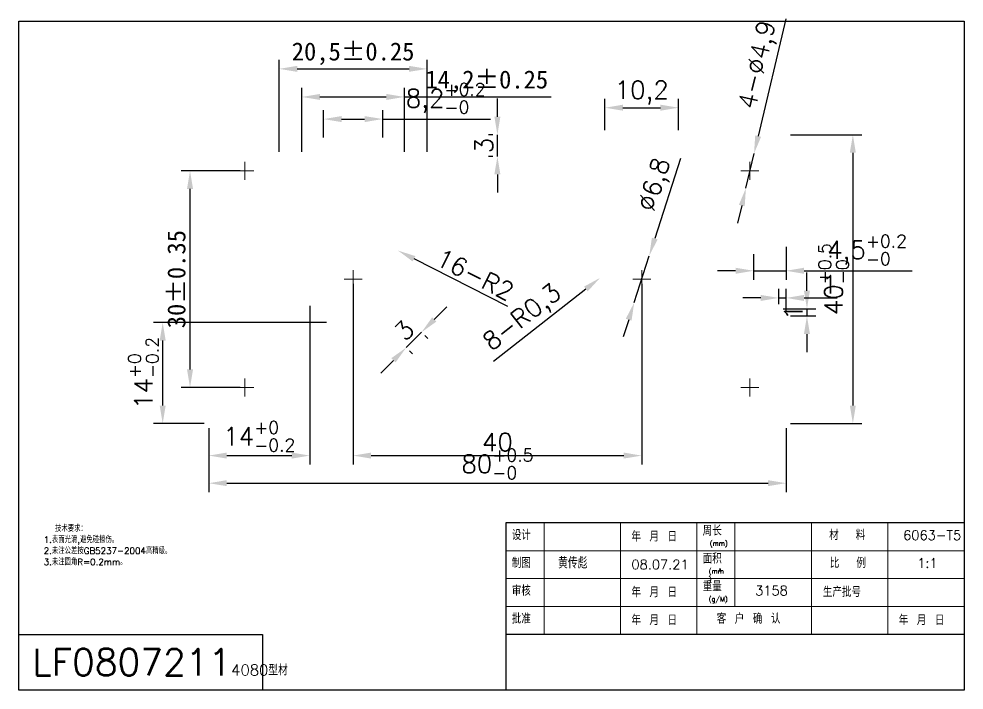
# Model space of a CAD drawing. Header units: millimetres. Extents: x 667 to 3290, y 428 to 2286.
# Drawn here: x 2086.4 to 2217.3, y 1401.6 to 1494.6 of the extents above; entities that cross this region are included whole.
import ezdxf

# ---------------------------------------------------------------- set-up
doc = ezdxf.new("R2010")
doc.units = ezdxf.units.MM
for name, color, linetype, lineweight in [('文字层', 10, 'Continuous', 0), ('标注层', 210, 'Continuous', 0), ('粗实线', 130, 'Continuous', 30), ('细实线', 130, 'Continuous', 0)]:
    doc.layers.add(name, color=color, linetype=linetype, lineweight=lineweight)
doc.styles.get("Standard").update_dxf_attribs({"font": 'txt', "bigfont": 'gbcbig.shx'})
doc.dimstyles.new('ISO-25', dxfattribs={"dimtxt": 2.5, "dimasz": 2.5, "dimexe": 1.25, "dimexo": 0.625, "dimtad": 1, "dimtxsty": 'Standard', "dimcen": 2.5, "dimadec": 0, "dimazin": 0, "dimtfac": 1, "dimtmove": 0, "dimatfit": 3, "dimfxl": 1, "dimarcsym": 0})

# ---------------------------------------------------------------- blocks, each defined once
blk = doc.blocks.new('*D907')
at = {"layer": 'DEFPOINTS', "color": 0, "transparency": 16777216}
for p in [(2112.67, 1438.53), (2192.67, 1438.53), (2192.67, 1430.27)]:
    blk.add_point(p, dxfattribs=at)
at = {"layer": '标注层', "color": 0, "lineweight": -2, "transparency": 16777216}
for p, q in [((2112.67, 1437.9), (2112.67, 1429.02)), ((2192.67, 1437.9), (2192.67, 1429.02)), ((2115.17, 1430.27), (2190.17, 1430.27))]:
    blk.add_line(p, q, dxfattribs=at)
at = {"layer": '标注层', "color": 0, "transparency": 16777216}
for points in [[(2115.17, 1430.69), (2115.17, 1429.86), (2112.67, 1430.27)], [(2190.17, 1430.69), (2190.17, 1429.86), (2192.67, 1430.27)]]:
    blk.add_solid(points, dxfattribs=at)
at = {"layer": '标注层', "color": 0, "transparency": 16777216, "insert": (2152.67, 1432.94), "char_height": 2.5, "attachment_point": 5}
blk.add_mtext('\\A1;80{\\H0.7x;\\S+0.5^ -0;}', dxfattribs=at)
blk = doc.blocks.new('*D908')
at = {"layer": 'DEFPOINTS', "color": 0, "transparency": 16777216}
for p in [(2126.67, 1455.48), (2112.67, 1438.53), (2126.67, 1434.09)]:
    blk.add_point(p, dxfattribs=at)
at = {"layer": '标注层', "color": 0, "lineweight": -2, "transparency": 16777216}
for p, q in [((2126.67, 1454.85), (2126.67, 1432.84)), ((2112.67, 1437.9), (2112.67, 1432.84)), ((2115.17, 1434.09), (2124.17, 1434.09))]:
    blk.add_line(p, q, dxfattribs=at)
at = {"layer": '标注层', "color": 0, "transparency": 16777216}
for points in [[(2115.17, 1434.51), (2115.17, 1433.68), (2112.67, 1434.09)], [(2124.17, 1434.51), (2124.17, 1433.68), (2126.67, 1434.09)]]:
    blk.add_solid(points, dxfattribs=at)
at = {"layer": '标注层', "color": 0, "transparency": 16777216, "insert": (2119.67, 1436.76), "char_height": 2.5, "attachment_point": 5}
blk.add_mtext('\\A1;14{\\H0.7x;\\S+0^ -0.2;}', dxfattribs=at)
blk = doc.blocks.new('*D909')
at = {"layer": 'DEFPOINTS', "color": 0, "transparency": 16777216}
for p in [(2132.67, 1458.53), (2172.67, 1458.53), (2172.67, 1434.09)]:
    blk.add_point(p, dxfattribs=at)
at = {"layer": '标注层', "color": 0, "lineweight": -2, "transparency": 16777216}
for p, q in [((2132.67, 1457.9), (2132.67, 1432.84)), ((2172.67, 1457.9), (2172.67, 1432.84)), ((2135.17, 1434.09), (2170.17, 1434.09))]:
    blk.add_line(p, q, dxfattribs=at)
at = {"layer": '标注层', "color": 0, "transparency": 16777216}
for points in [[(2135.17, 1434.51), (2135.17, 1433.68), (2132.67, 1434.09)], [(2170.17, 1434.51), (2170.17, 1433.68), (2172.67, 1434.09)]]:
    blk.add_solid(points, dxfattribs=at)
at = {"layer": '标注层', "color": 0, "transparency": 16777216, "insert": (2152.67, 1435.97), "char_height": 2.5, "attachment_point": 5}
blk.add_mtext('40', dxfattribs=at)
blk = doc.blocks.new('*D910')
at = {"layer": 'DEFPOINTS', "color": 0, "transparency": 16777216}
for p in [(2106.28, 1452.53), (2129.62, 1452.53), (2112.67, 1438.53)]:
    blk.add_point(p, dxfattribs=at)
at = {"layer": '标注层', "color": 0, "lineweight": -2, "transparency": 16777216}
for p, q in [((2128.99, 1452.53), (2105.03, 1452.53)), ((2106.28, 1441.03), (2106.28, 1450.03)), ((2112.04, 1438.53), (2105.03, 1438.53))]:
    blk.add_line(p, q, dxfattribs=at)
at = {"layer": '标注层', "color": 0, "transparency": 16777216}
for points in [[(2105.87, 1450.03), (2106.7, 1450.03), (2106.28, 1452.53)], [(2105.87, 1441.03), (2106.7, 1441.03), (2106.28, 1438.53)]]:
    blk.add_solid(points, dxfattribs=at)
at = {"layer": '标注层', "color": 0, "transparency": 16777216, "insert": (2103.62, 1445.53), "char_height": 2.5, "attachment_point": 5, "rotation": 90}
blk.add_mtext('\\A1;14{\\H0.7x;\\S+0^ -0.2;}', dxfattribs=at)
blk = doc.blocks.new('*D911')
at = {"layer": 'DEFPOINTS', "color": 0, "transparency": 16777216}
for p in [(2110.07, 1473.53), (2117.67, 1473.53), (2117.67, 1443.53)]:
    blk.add_point(p, dxfattribs=at)
at = {"layer": '标注层', "color": 0, "lineweight": -2, "transparency": 16777216}
for p, q in [((2117.04, 1473.53), (2108.82, 1473.53)), ((2110.07, 1446.03), (2110.07, 1471.03)), ((2117.04, 1443.53), (2108.82, 1443.53))]:
    blk.add_line(p, q, dxfattribs=at)
at = {"layer": '标注层', "color": 0, "transparency": 16777216}
for points in [[(2109.65, 1471.03), (2110.49, 1471.03), (2110.07, 1473.53)], [(2109.65, 1446.03), (2110.49, 1446.03), (2110.07, 1443.53)]]:
    blk.add_solid(points, dxfattribs=at)
at = {"layer": '标注层', "color": 0, "transparency": 16777216, "insert": (2108.2, 1458.53), "char_height": 2.5, "attachment_point": 5, "rotation": 90}
blk.add_mtext('{\\fKaiTi_GB2312|b0|i0|c134|p49;30%%p0.35}', dxfattribs=at)
blk = doc.blocks.new('*D912')
at = {"layer": 'DEFPOINTS', "color": 0, "transparency": 16777216}
for p in [(2142.92, 1487.65), (2122.42, 1475.53), (2142.92, 1475.53)]:
    blk.add_point(p, dxfattribs=at)
at = {"layer": '标注层', "color": 0, "lineweight": -2, "transparency": 16777216}
for p, q in [((2122.42, 1476.15), (2122.42, 1488.9)), ((2142.92, 1476.15), (2142.92, 1488.9)), ((2124.92, 1487.65), (2140.42, 1487.65))]:
    blk.add_line(p, q, dxfattribs=at)
at = {"layer": '标注层', "color": 0, "transparency": 16777216}
for points in [[(2124.92, 1488.07), (2124.92, 1487.24), (2122.42, 1487.65)], [(2140.42, 1488.07), (2140.42, 1487.24), (2142.92, 1487.65)]]:
    blk.add_solid(points, dxfattribs=at)
at = {"layer": '标注层', "color": 0, "transparency": 16777216, "insert": (2132.67, 1489.74), "char_height": 2.5, "attachment_point": 5}
blk.add_mtext('{\\fKaiTi_GB2312|b0|i0|c134|p49;20,5%%p0.25}', dxfattribs=at)
blk = doc.blocks.new('*D913')
at = {"layer": 'DEFPOINTS', "color": 0, "transparency": 16777216}
for p in [(2136.77, 1480.7), (2128.57, 1477.53), (2136.77, 1477.53)]:
    blk.add_point(p, dxfattribs=at)
at = {"layer": '标注层', "color": 0, "lineweight": -2, "transparency": 16777216}
for p, q in [((2128.57, 1478.15), (2128.57, 1481.95)), ((2136.77, 1478.15), (2136.77, 1481.95)), ((2131.07, 1480.7), (2134.27, 1480.7)), ((2136.77, 1480.7), (2151.73, 1480.7))]:
    blk.add_line(p, q, dxfattribs=at)
at = {"layer": '标注层', "color": 0, "transparency": 16777216}
for points in [[(2131.07, 1481.11), (2131.07, 1480.28), (2128.57, 1480.7)], [(2134.27, 1481.11), (2134.27, 1480.28), (2136.77, 1480.7)]]:
    blk.add_solid(points, dxfattribs=at)
at = {"layer": '标注层', "color": 0, "transparency": 16777216, "insert": (2145.5, 1483.57), "char_height": 2.5, "attachment_point": 5}
blk.add_mtext('\\A1;8,2{\\H0.7x;\\S+0.2^ -0;}', dxfattribs=at)
blk = doc.blocks.new('*D914')
at = {"layer": 'DEFPOINTS', "color": 0, "transparency": 16777216}
for p in [(2139.77, 1483.76), (2125.57, 1475.53), (2139.77, 1475.53)]:
    blk.add_point(p, dxfattribs=at)
at = {"layer": '标注层', "color": 0, "lineweight": -2, "transparency": 16777216}
for p, q in [((2125.57, 1476.15), (2125.57, 1485.01)), ((2139.77, 1476.15), (2139.77, 1485.01)), ((2128.07, 1483.76), (2137.27, 1483.76)), ((2139.77, 1483.76), (2160.14, 1483.76))]:
    blk.add_line(p, q, dxfattribs=at)
at = {"layer": '标注层', "color": 0, "transparency": 16777216}
for points in [[(2128.07, 1484.18), (2128.07, 1483.35), (2125.57, 1483.76)], [(2137.27, 1484.18), (2137.27, 1483.35), (2139.77, 1483.76)]]:
    blk.add_solid(points, dxfattribs=at)
at = {"layer": '标注层', "color": 0, "transparency": 16777216, "insert": (2151.2, 1485.86), "char_height": 2.5, "attachment_point": 5}
blk.add_mtext('{\\fKaiTi_GB2312|b0|i0|c134|p49;14,2%%p0.25}', dxfattribs=at)
blk = doc.blocks.new('*D915')
at = {"layer": 'DEFPOINTS', "color": 0, "transparency": 16777216}
for p in [(2177.77, 1482.27), (2167.57, 1478.53), (2177.77, 1478.53)]:
    blk.add_point(p, dxfattribs=at)
at = {"layer": '标注层', "color": 0, "lineweight": -2, "transparency": 16777216}
for p, q in [((2167.57, 1479.15), (2167.57, 1483.52)), ((2177.77, 1479.15), (2177.77, 1483.52)), ((2170.07, 1482.27), (2175.27, 1482.27))]:
    blk.add_line(p, q, dxfattribs=at)
at = {"layer": '标注层', "color": 0, "transparency": 16777216}
for points in [[(2170.07, 1482.69), (2170.07, 1481.86), (2167.57, 1482.27)], [(2175.27, 1482.69), (2175.27, 1481.86), (2177.77, 1482.27)]]:
    blk.add_solid(points, dxfattribs=at)
at = {"layer": '标注层', "color": 0, "transparency": 16777216, "insert": (2172.67, 1484.36), "char_height": 2.5, "attachment_point": 5}
blk.add_mtext('10,2', dxfattribs=at)
blk = doc.blocks.new('*D916')
at = {"layer": 'DEFPOINTS', "color": 0, "transparency": 16777216}
for p in [(2138.89, 1462.49), (2140.67, 1461.58)]:
    blk.add_point(p, dxfattribs=at)
at = {"layer": '标注层', "color": 0, "lineweight": -2, "transparency": 16777216}
blk.add_line((2154.11, 1454.73), (2141.11, 1461.35), dxfattribs=at)
at = {"layer": '标注层', "color": 0, "transparency": 16777216}
blk.add_solid([(2141.3, 1461.72), (2140.92, 1460.98), (2138.89, 1462.49)], dxfattribs=at)
at = {"layer": '标注层', "color": 0, "transparency": 16777216, "insert": (2149.58, 1459.15), "char_height": 2.5, "attachment_point": 5, "rotation": 333.0081}
blk.add_mtext('16-R2', dxfattribs=at)
blk = doc.blocks.new('*D917')
at = {"layer": 'DEFPOINTS', "color": 0, "transparency": 16777216}
for p in [(2166.67, 1458.53), (2166.9, 1458.71)]:
    blk.add_point(p, dxfattribs=at)
at = {"layer": '标注层', "color": 0, "lineweight": -2, "transparency": 16777216}
blk.add_line((2152.14, 1447.16), (2164.94, 1457.17), dxfattribs=at)
at = {"layer": '标注层', "color": 0, "transparency": 16777216}
blk.add_solid([(2164.68, 1457.5), (2165.19, 1456.85), (2166.9, 1458.71)], dxfattribs=at)
at = {"layer": '标注层', "color": 0, "transparency": 16777216, "insert": (2156.27, 1453.04), "char_height": 2.5, "attachment_point": 5, "rotation": 38.035}
blk.add_mtext('8-R0,3', dxfattribs=at)
blk = doc.blocks.new('*D918')
at = {"layer": 'DEFPOINTS', "color": 0, "transparency": 16777216}
for p in [(2173.71, 1461.77), (2171.63, 1455.29)]:
    blk.add_point(p, dxfattribs=at)
at = {"layer": '标注层', "color": 0, "lineweight": -2, "transparency": 16777216}
for p, q in [((2178.06, 1475.25), (2174.48, 1464.14)), ((2171.63, 1455.29), (2173.71, 1461.77)), ((2170.86, 1452.91), (2170.09, 1450.53))]:
    blk.add_line(p, q, dxfattribs=at)
at = {"layer": '标注层', "color": 0, "transparency": 16777216}
for points in [[(2174.08, 1464.27), (2174.87, 1464.02), (2173.71, 1461.77)], [(2170.46, 1453.04), (2171.26, 1452.79), (2171.63, 1455.29)]]:
    blk.add_solid(points, dxfattribs=at)
at = {"layer": '标注层', "color": 0, "transparency": 16777216, "insert": (2174.67, 1471.53), "char_height": 2.5, "attachment_point": 5, "rotation": 72.1398}
blk.add_mtext('{\\Ftxt.shx|c0;∅6,8}', dxfattribs=at)
blk = doc.blocks.new('*D919')
at = {"layer": 'DEFPOINTS', "color": 0, "transparency": 16777216}
for p in [(2188.23, 1475.91), (2187.11, 1471.14)]:
    blk.add_point(p, dxfattribs=at)
at = {"layer": '标注层', "color": 0, "lineweight": -2, "transparency": 16777216}
for p, q in [((2192.63, 1494.57), (2188.8, 1478.35)), ((2187.11, 1471.14), (2188.23, 1475.91)), ((2186.53, 1468.71), (2185.96, 1466.28))]:
    blk.add_line(p, q, dxfattribs=at)
at = {"layer": '标注层', "color": 0, "transparency": 16777216}
for points in [[(2188.4, 1478.44), (2189.21, 1478.25), (2188.23, 1475.91)], [(2186.13, 1468.81), (2186.94, 1468.62), (2187.11, 1471.14)]]:
    blk.add_solid(points, dxfattribs=at)
at = {"layer": '标注层', "color": 0, "transparency": 16777216, "insert": (2188.97, 1488.15), "char_height": 2.5, "attachment_point": 5, "rotation": 76.7398}
blk.add_mtext('{\\Ftxt.shx|c0;4-∅4,9}', dxfattribs=at)
blk = doc.blocks.new('*D920')
at = {"layer": 'DEFPOINTS', "color": 0, "transparency": 16777216}
for p in [(2192.67, 1463.63), (2188.17, 1462.63), (2192.67, 1459.69)]:
    blk.add_point(p, dxfattribs=at)
at = {"layer": '标注层', "color": 0, "lineweight": -2, "transparency": 16777216}
for p, q in [((2188.17, 1462), (2188.17, 1458.44)), ((2192.67, 1463), (2192.67, 1458.44)), ((2185.67, 1459.69), (2183.17, 1459.69)), ((2188.17, 1459.69), (2192.67, 1459.69)), ((2195.17, 1459.69), (2210.13, 1459.69))]:
    blk.add_line(p, q, dxfattribs=at)
at = {"layer": '标注层', "color": 0, "transparency": 16777216}
for points in [[(2185.67, 1460.11), (2185.67, 1459.27), (2188.17, 1459.69)], [(2195.17, 1460.11), (2195.17, 1459.27), (2192.67, 1459.69)]]:
    blk.add_solid(points, dxfattribs=at)
at = {"layer": '标注层', "color": 0, "transparency": 16777216, "insert": (2203.9, 1462.57), "char_height": 2.5, "attachment_point": 5}
blk.add_mtext('\\A1;4,5{\\H0.7x;\\S+0.2^ -0;}', dxfattribs=at)
blk = doc.blocks.new('*D921')
at = {"layer": 'DEFPOINTS', "color": 0, "transparency": 16777216}
for p in [(2191.67, 1454.43), (2192.67, 1453.43), (2195.57, 1453.43)]:
    blk.add_point(p, dxfattribs=at)
at = {"layer": '标注层', "color": 0, "lineweight": -2, "transparency": 16777216}
for p, q in [((2195.57, 1456.93), (2195.57, 1459.43)), ((2192.29, 1454.43), (2196.82, 1454.43)), ((2195.57, 1454.43), (2195.57, 1453.43)), ((2193.29, 1453.43), (2196.82, 1453.43)), ((2195.57, 1450.93), (2195.57, 1448.43))]:
    blk.add_line(p, q, dxfattribs=at)
at = {"layer": '标注层', "color": 0, "transparency": 16777216}
for points in [[(2195.15, 1456.93), (2195.98, 1456.93), (2195.57, 1454.43)], [(2195.15, 1450.93), (2195.98, 1450.93), (2195.57, 1453.43)]]:
    blk.add_solid(points, dxfattribs=at)
at = {"layer": '标注层', "color": 0, "transparency": 16777216, "insert": (2193.69, 1453.93), "char_height": 2.5, "attachment_point": 5, "rotation": 90}
blk.add_mtext('1', dxfattribs=at)
blk = doc.blocks.new('*D733')
at = {"layer": 'DEFPOINTS', "color": 0, "transparency": 16777216}
for p in [(2192.67, 1455.93), (2191.67, 1454.43), (2192.67, 1453.43)]:
    blk.add_point(p, dxfattribs=at)
at = {"layer": '标注层', "color": 0, "lineweight": -2, "transparency": 16777216}
for p, q in [((2191.67, 1455.05), (2191.67, 1457.18)), ((2192.67, 1454.05), (2192.67, 1457.18)), ((2189.17, 1455.93), (2186.67, 1455.93)), ((2191.67, 1455.93), (2192.67, 1455.93)), ((2195.17, 1455.93), (2199.75, 1455.93))]:
    blk.add_line(p, q, dxfattribs=at)
at = {"layer": '标注层', "color": 0, "transparency": 16777216}
for points in [[(2189.17, 1456.34), (2189.17, 1455.51), (2191.67, 1455.93)], [(2195.17, 1456.34), (2195.17, 1455.51), (2192.67, 1455.93)]]:
    blk.add_solid(points, dxfattribs=at)
at = {"layer": '标注层', "color": 0, "transparency": 16777216, "insert": (2198.71, 1457.8), "char_height": 2.5, "attachment_point": 5}
blk.add_mtext('1', dxfattribs=at)
blk = doc.blocks.new('*D922')
at = {"layer": 'DEFPOINTS', "color": 0, "transparency": 16777216}
for p in [(2152.67, 1478.53), (2152.67, 1478.53), (2152.67, 1475.53)]:
    blk.add_point(p, dxfattribs=at)
at = {"layer": '标注层', "color": 0, "lineweight": -2, "transparency": 16777216}
for p, q in [((2152.67, 1481.03), (2152.67, 1483.53)), ((2152.04, 1478.53), (2151.42, 1478.53)), ((2152.67, 1475.53), (2152.67, 1478.53)), ((2152.04, 1475.53), (2151.42, 1475.53)), ((2152.67, 1473.03), (2152.67, 1470.53))]:
    blk.add_line(p, q, dxfattribs=at)
at = {"layer": '标注层', "color": 0, "transparency": 16777216}
for points in [[(2152.25, 1481.03), (2153.08, 1481.03), (2152.67, 1478.53)], [(2152.25, 1473.03), (2153.08, 1473.03), (2152.67, 1475.53)]]:
    blk.add_solid(points, dxfattribs=at)
at = {"layer": '标注层', "color": 0, "transparency": 16777216, "insert": (2150.79, 1477.03), "char_height": 2.5, "attachment_point": 5, "rotation": 90}
blk.add_mtext('3', dxfattribs=at)
blk = doc.blocks.new('*D923')
at = {"layer": 'DEFPOINTS', "color": 0, "transparency": 16777216}
for p in [(2142.15, 1451.17), (2142.15, 1451.17), (2140.03, 1449.05)]:
    blk.add_point(p, dxfattribs=at)
at = {"layer": '标注层', "color": 0, "lineweight": -2, "transparency": 16777216}
for p, q in [((2143.91, 1452.94), (2145.68, 1454.71)), ((2140.03, 1449.05), (2142.15, 1451.17)), ((2142.59, 1450.73), (2143.03, 1450.29)), ((2140.47, 1448.61), (2140.91, 1448.17)), ((2138.26, 1447.28), (2136.49, 1445.52))]:
    blk.add_line(p, q, dxfattribs=at)
at = {"layer": '标注层', "color": 0, "transparency": 16777216}
for points in [[(2143.62, 1453.23), (2144.21, 1452.65), (2142.15, 1451.17)], [(2137.96, 1447.58), (2138.55, 1446.99), (2140.03, 1449.05)]]:
    blk.add_solid(points, dxfattribs=at)
at = {"layer": '标注层', "color": 0, "transparency": 16777216, "insert": (2139.76, 1451.44), "char_height": 2.5, "attachment_point": 5, "rotation": 45}
blk.add_mtext('3', dxfattribs=at)
blk = doc.blocks.new('*D924')
at = {"layer": 'DEFPOINTS', "color": 0, "transparency": 16777216}
for p in [(2192.67, 1478.53), (2192.67, 1438.53), (2201.93, 1438.53)]:
    blk.add_point(p, dxfattribs=at)
at = {"layer": '标注层', "color": 0, "lineweight": -2, "transparency": 16777216}
for p, q in [((2193.29, 1478.53), (2203.18, 1478.53)), ((2201.93, 1476.03), (2201.93, 1441.03)), ((2193.29, 1438.53), (2203.18, 1438.53))]:
    blk.add_line(p, q, dxfattribs=at)
at = {"layer": '标注层', "color": 0, "transparency": 16777216}
for points in [[(2201.51, 1476.03), (2202.34, 1476.03), (2201.93, 1478.53)], [(2201.51, 1441.03), (2202.34, 1441.03), (2201.93, 1438.53)]]:
    blk.add_solid(points, dxfattribs=at)
at = {"layer": '标注层', "color": 0, "transparency": 16777216, "insert": (2199.26, 1458.53), "char_height": 2.5, "attachment_point": 5, "rotation": 90}
blk.add_mtext('\\A1;40{\\H0.7x;\\S+0.5^ -0;}', dxfattribs=at)

msp = doc.modelspace()

# ---------------------------------------------------------------- linework, layer by layer
at = {"layer": '标注层'}
for p, q in [((2117.668, 1472.279), (2117.668, 1474.779)), ((2187.668, 1472.279), (2187.668, 1474.779)), ((2116.418, 1473.529), (2118.918, 1473.529)), ((2186.418, 1473.529), (2188.918, 1473.529)), ((2132.668, 1457.279), (2132.668, 1459.779)), ((2172.668, 1457.279), (2172.668, 1459.779)), ((2131.418, 1458.529), (2133.918, 1458.529)), ((2171.418, 1458.529), (2173.918, 1458.529)), ((2116.418, 1443.529), (2118.918, 1443.529)), ((2117.668, 1442.279), (2117.668, 1444.779)), ((2186.418, 1443.529), (2188.918, 1443.529)), ((2187.668, 1442.279), (2187.668, 1444.779))]:
    msp.add_line(p, q, dxfattribs=at)
at = {"layer": '粗实线'}
for p, q in [((2086.355, 1494.236), (2217.345, 1494.236)), ((2086.355, 1401.617), (2086.355, 1494.236)), ((2217.345, 1494.236), (2217.345, 1401.617)), ((2217.345, 1424.772), (2153.835, 1424.772)), ((2153.835, 1424.772), (2153.835, 1401.617)), ((2086.355, 1409.335), (2120.095, 1409.335)), ((2120.095, 1409.335), (2120.095, 1401.617)), ((2217.345, 1409.335), (2153.835, 1409.335)), ((2217.345, 1401.617), (2086.355, 1401.617))]:
    msp.add_line(p, q, dxfattribs=at)
at = {"layer": '细实线'}
for p, q in [((2159.127, 1424.772), (2159.127, 1409.335)), ((2169.712, 1424.772), (2169.712, 1409.335)), ((2180.297, 1424.772), (2180.297, 1409.335)), ((2185.59, 1424.772), (2185.59, 1413.194)), ((2196.175, 1424.772), (2196.175, 1409.335)), ((2206.76, 1424.772), (2206.76, 1409.335)), ((2217.345, 1420.913), (2153.835, 1420.913)), ((2217.345, 1417.054), (2153.835, 1417.054)), ((2217.345, 1413.194), (2153.835, 1413.194))]:
    msp.add_line(p, q, dxfattribs=at)

# ---------------------------------------------------------------- texts
at = {"layer": '文字层', "attachment_point": 1}
for s, insert, char_height, width in [('  技术要求：', (2089.79, 1424.435), 0.8821, 15.06362), ('周长', (2181.122, 1424.336), 1.3231, 3.84969), ('1.表面光滑,避免碰擦伤。', (2089.79, 1422.891), 0.88209, 15.06362), ('设计', (2154.659, 1423.724), 1.3231, 3.84969), ('年 月 日', (2171.238, 1423.525), 1.3231, 7.40277), ('材  料', (2198.646, 1423.724), 1.3231, 5.76194), ('6063-T5', (2208.897, 1423.724), 1.3231, 6.8803), ('2.未注公差按GB5237-2004高精级。', (2089.79, 1421.347), 0.88209, 20.31865), ('(mm)', (2182.103, 1422.268), 0.6616, 2.45221), ('制图', (2154.659, 1419.864), 1.3231, 3.84969), ('黄传彪', (2161.091, 1420.041), 1.5878, 7.15551), ('面积', (2181.122, 1420.477), 1.3231, 3.84969), ('比  例', (2198.732, 1419.864), 1.3231, 5.76194), ('3.未注圆角R=0.2mm。', (2089.79, 1419.804), 0.88209, 13.88312), ('08.07.21', (2171.238, 1419.666), 1.3231, 7.46045), ('1:1', (2210.842, 1419.864), 1.3231, 2.9109), ('(mm )', (2181.949, 1418.409), 0.6616, 2.38794), ('2', (2183.377, 1418.405), 0.331, 0.33039), ('审核', (2154.659, 1416.005), 1.3231, 3.84969), ('重量', (2181.122, 1416.618), 1.3231, 3.84969), ('3158', (2188.385, 1416.057), 1.3231, 3.84969), ('年 月 日', (2171.238, 1415.806), 1.3231, 7.40277), ('生产批号', (2197.775, 1415.847), 1.3231, 7.64898), ('(g/M)', (2181.949, 1414.55), 0.6616, 2.45221), ('批准', (2154.659, 1412.146), 1.3231, 3.84969), ('年 月 日', (2171.238, 1411.947), 1.3231, 7.40277), ('客 户 确 认', (2183.064, 1412.146), 1.3231, 10.67329), ('年 月 日', (2208.286, 1411.947), 1.3231, 7.33131), ('{\\H1.042x;LF0807211\\H0.408x;4080型材}', (2088.208, 1407.321), 3.52836, 37.79766)]:
    msp.add_mtext(s, dxfattribs=dict(at, insert=insert, char_height=char_height, width=width))

# ---------------------------------------------------------------- dimensions: what is measured, and where the dimension line sits
at = {"layer": '标注层'}
for p1, p2, text, picture, middle in [((2187.106, 1471.144), (2188.23, 1475.914), '{\\Ftxt.shx|c0;4-<>}', '*D919', (2188.974, 1488.153)), ((2171.625, 1455.293), (2173.711, 1461.765), '{\\Ftxt.shx|c0;<>}', '*D918', (2174.667, 1471.526))]:
    dim = msp.add_diameter_dim_2p(p1=p1, p2=p2, text=text, dimstyle='ISO-25', dxfattribs=at)
    dim.commit()
    dim.dimension.update_dxf_attribs({"geometry": picture, "text_midpoint": middle})
for base, p1, p2, text, picture, middle in [((2142.918, 1487.652), (2122.418, 1475.529), (2142.918, 1475.529), '{\\fKaiTi_GB2312|b0|i0|c134|p49;<>%%p0.25}', '*D912', (2132.668, 1489.743)), ((2139.768, 1483.765), (2125.568, 1475.529), (2139.768, 1475.529), '{\\fKaiTi_GB2312|b0|i0|c134|p49;<>%%p0.25}', '*D914', (2151.204, 1485.856)), ((2136.768, 1480.696), (2128.568, 1477.529), (2136.768, 1477.529), '\\A1;<>{\\H0.7x;\\S+0.2^ -0;}', '*D913', (2145.497, 1483.571)), ((2192.668, 1459.691), (2188.168, 1462.629), (2192.668, 1463.629), '\\A1;<>{\\H0.7x;\\S+0.2^ -0;}', '*D920', (2203.897, 1462.566)), ((2126.668, 1434.095), (2112.668, 1438.529), (2126.668, 1455.479), '\\A1;<>{\\H0.7x;\\S+0^ -0.2;}', '*D908', (2119.668, 1436.761))]:
    dim = msp.add_linear_dim(base=base, p1=p1, p2=p2, text=text, dimstyle='ISO-25', dxfattribs=at)
    dim.commit()
    dim.dimension.update_dxf_attribs({"geometry": picture, "text_midpoint": middle})
for base, p1, p2, picture, middle in [((2177.768, 1482.273), (2167.568, 1478.529), (2177.768, 1478.529), '*D915', (2172.668, 1484.356)), ((2192.668, 1455.927), (2191.668, 1454.429), (2192.668, 1453.429), '*D733', (2198.71, 1457.802)), ((2172.668, 1434.095), (2132.668, 1458.529), (2172.668, 1458.529), '*D909', (2152.668, 1435.97))]:
    dim = msp.add_linear_dim(base=base, p1=p1, p2=p2, dimstyle='ISO-25', dxfattribs=at)
    dim.commit()
    dim.dimension.update_dxf_attribs({"geometry": picture, "text_midpoint": middle})
dim = msp.add_linear_dim(base=(2152.668, 1478.529), p1=(2152.668, 1475.529), p2=(2152.668, 1478.529), angle=90, dimstyle='ISO-25', dxfattribs=at)
dim.commit()
dim.dimension.update_dxf_attribs({"geometry": '*D922', "text_midpoint": (2150.793, 1477.029)})
for base, p1, p2, text, picture, middle in [((2201.926, 1438.529), (2192.668, 1478.529), (2192.668, 1438.529), '\\A1;<>{\\H0.7x;\\S+0.5^ -0;}', '*D924', (2199.259, 1458.529)), ((2110.071, 1473.529), (2117.668, 1443.529), (2117.668, 1473.529), '{\\fKaiTi_GB2312|b0|i0|c134|p49;<>%%p0.35}', '*D911', (2108.196, 1458.529))]:
    dim = msp.add_linear_dim(base=base, p1=p1, p2=p2, angle=90, text=text, dimstyle='ISO-25', dxfattribs=at)
    dim.commit()
    dim.dimension.update_dxf_attribs({"geometry": picture, "text_midpoint": middle})
for center, mpoint, text, picture, middle in [((2140.668, 1461.579), (2138.886, 1462.487), '16-<>', '*D916', (2148.725, 1457.476)), ((2166.668, 1458.529), (2166.904, 1458.714), '8-<>', '*D917', (2157.551, 1451.397))]:
    dim = msp.add_radius_dim(center=center, mpoint=mpoint, text=text, dimstyle='ISO-25', override={"dimtmove": 1}, dxfattribs=at)
    dim.commit()
    dim.dimension.update_dxf_attribs({"geometry": picture, "text_midpoint": middle, "dimtype": 164})
dim = msp.add_linear_dim(base=(2195.567, 1453.429), p1=(2191.668, 1454.429), p2=(2192.668, 1453.429), angle=90, dimstyle='ISO-25', dxfattribs=at)
dim.commit()
dim.dimension.update_dxf_attribs({"geometry": '*D921', "text_midpoint": (2195.567, 1453.929), "dimtype": 160})
dim = msp.add_aligned_dim(p1=(2140.025, 1449.051), p2=(2142.147, 1451.172), distance=0, dimstyle='ISO-25', dxfattribs=at)
dim.commit()
dim.dimension.update_dxf_attribs({"geometry": '*D923', "text_midpoint": (2139.76, 1451.437)})
dim = msp.add_linear_dim(base=(2106.283, 1452.529), p1=(2112.668, 1438.529), p2=(2129.618, 1452.529), angle=90, text='\\A1;<>{\\H0.7x;\\S+0^ -0.2;}', dimstyle='ISO-25', dxfattribs=at)
dim.commit()
dim.dimension.update_dxf_attribs({"geometry": '*D910', "text_midpoint": (2106.283, 1445.529), "dimtype": 160})
dim = msp.add_linear_dim(base=(2192.668, 1430.273), p1=(2112.668, 1438.529), p2=(2192.668, 1438.529), text='\\A1;<>{\\H0.7x;\\S+0.5^ -0;}', dimstyle='ISO-25', dxfattribs=at)
dim.commit()
dim.dimension.update_dxf_attribs({"geometry": '*D907', "text_midpoint": (2152.668, 1430.273), "dimtype": 160})

doc.saveas('drawing.dxf')
